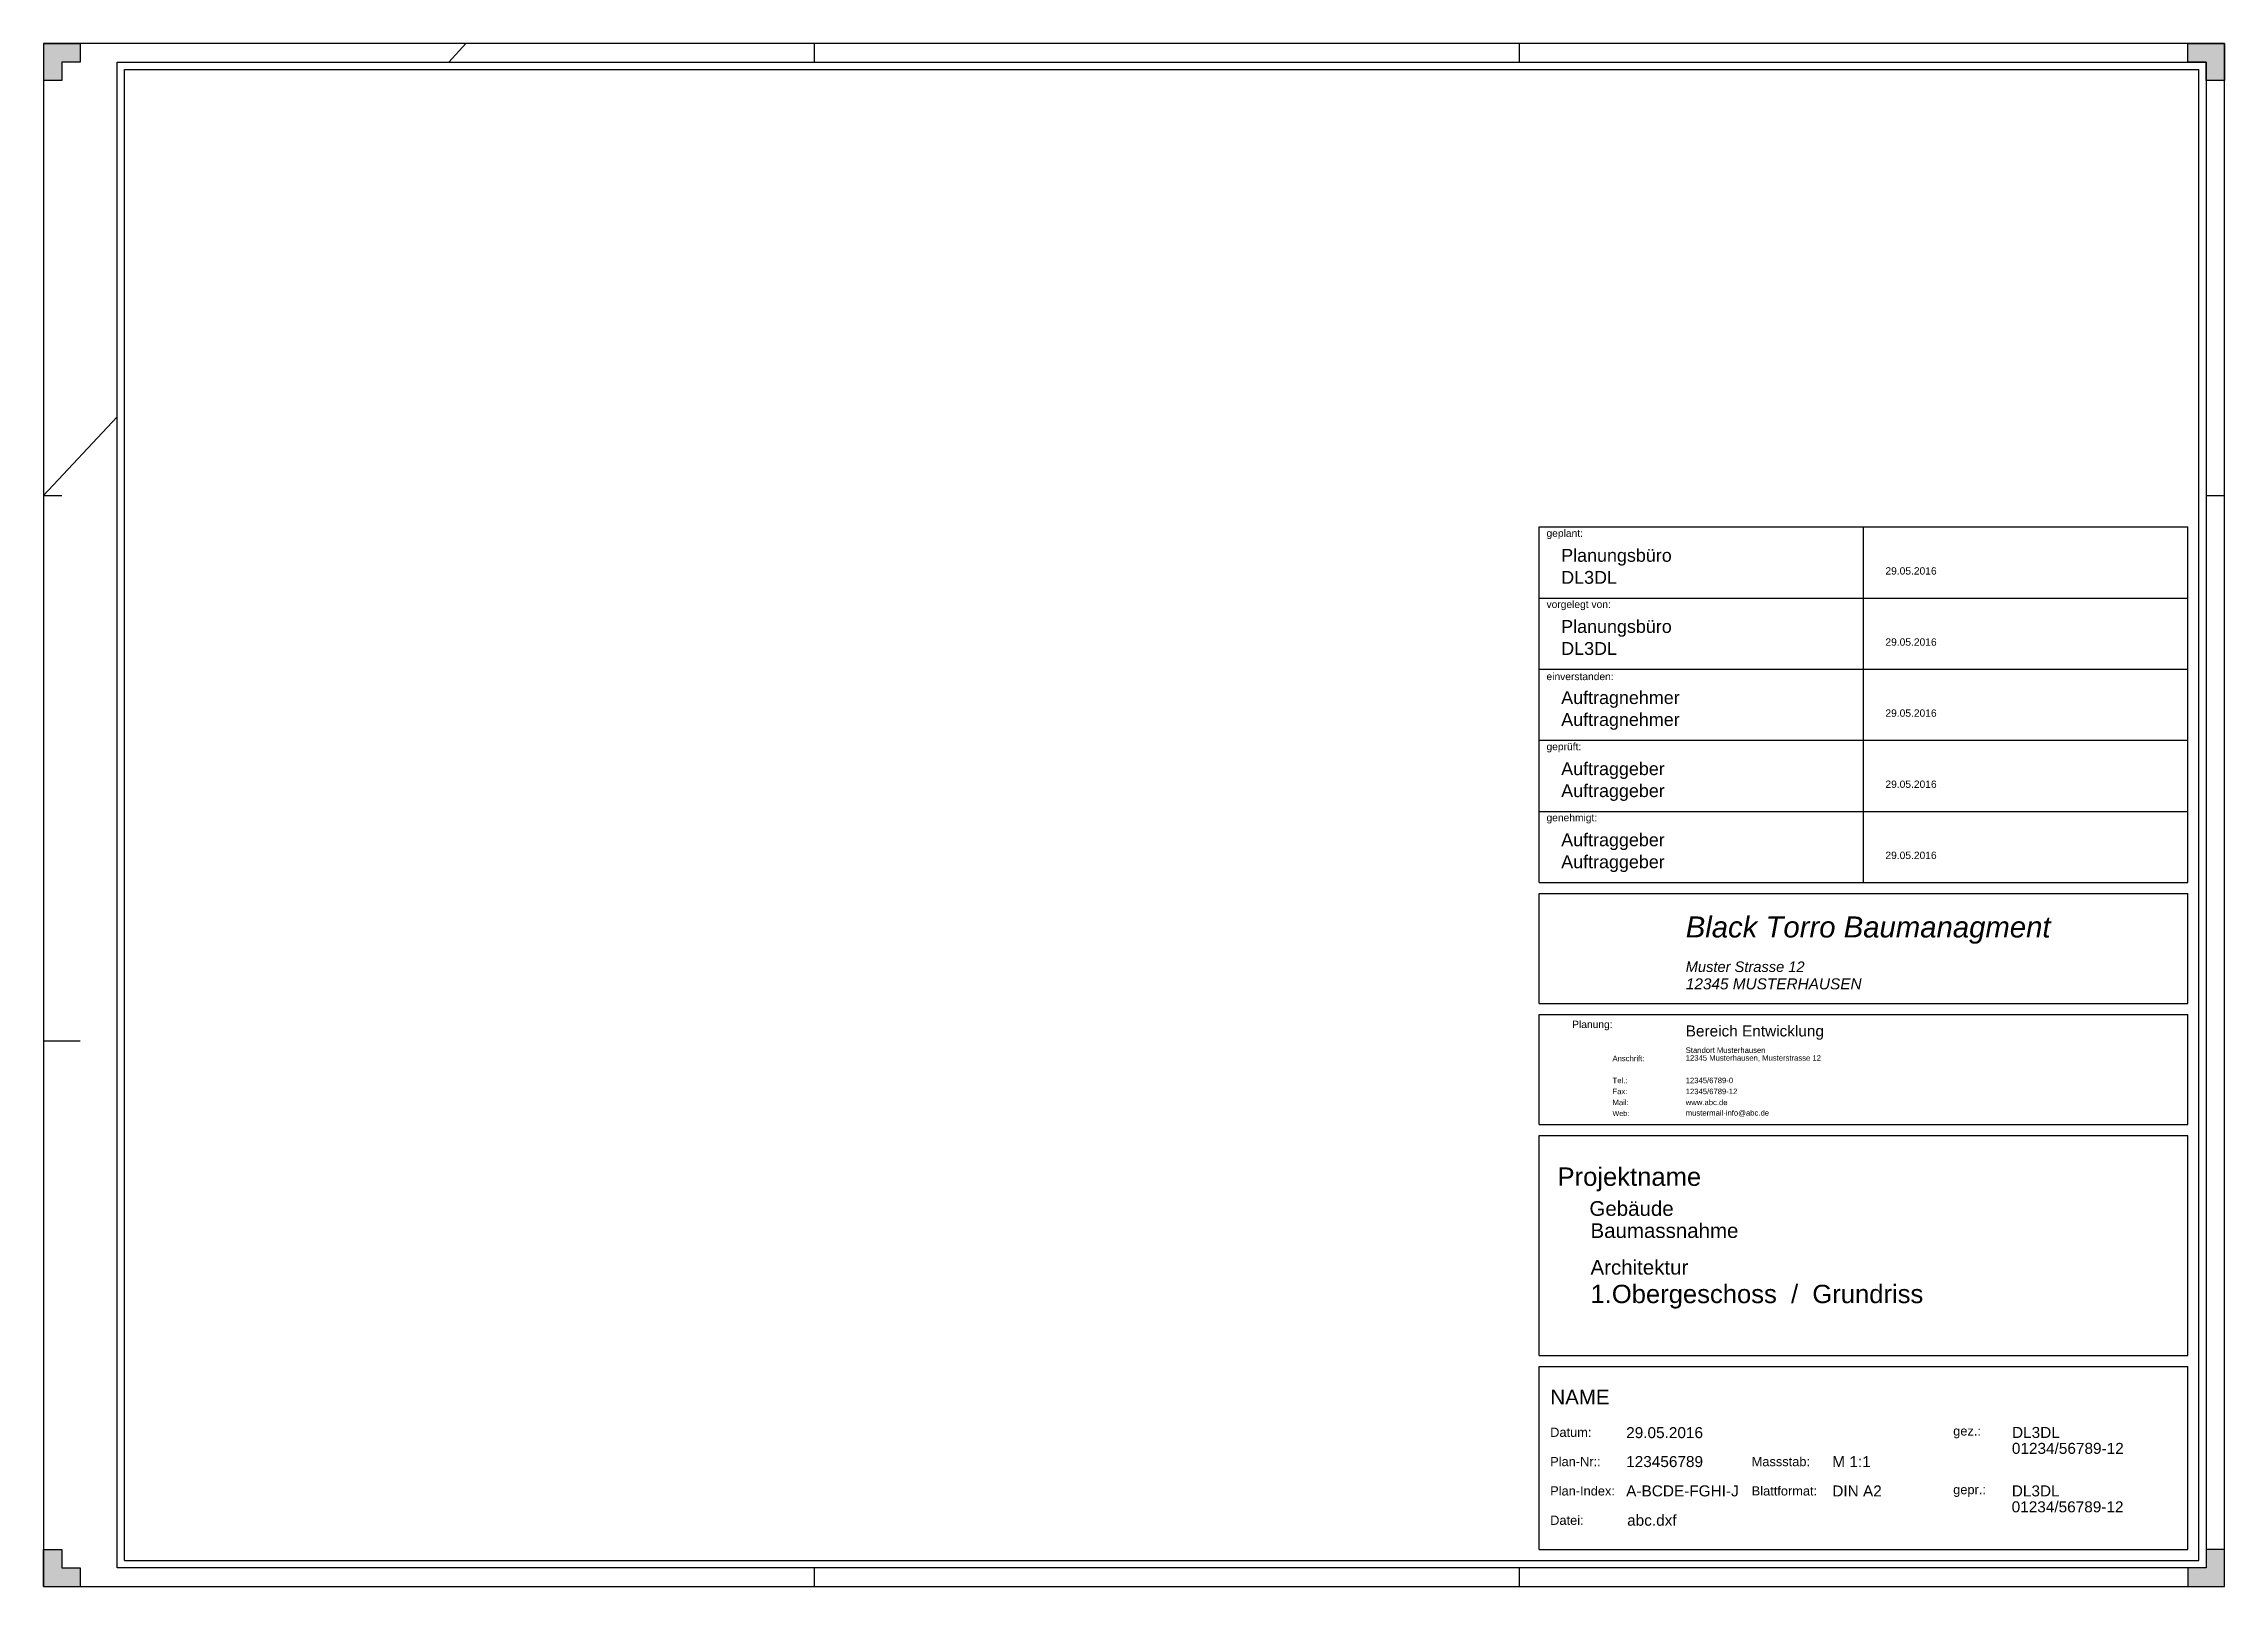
# Model space of a CAD drawing. Header units: millimetres. Extents: x 0 to 594, y 0 to 420.
import ezdxf

# ---------------------------------------------------------------- set-up
doc = ezdxf.new("R2010")
doc.units = ezdxf.units.MM
for name, color, linetype, true_color in [('Adresse Planungsbüro', 30, 'Continuous', 0xff7f00), ('Blattrahmen', 2, 'Continuous', 0xffff00), ('Faltmarken', 3, 'Continuous', 0x00ff00), ('Planecken', 2, 'Continuous', 0xffff00), ('Plankopf Linien dünn', 3, 'Continuous', 0x00ff00), ('Plankopf Rahmen', 3, 'Continuous', 0x00ff00), ('Plankopf Text ausgefüllt', 94, 'Continuous', 0x008000), ('Plankopf Text Vorgabe', 1, 'Continuous', 0xff0000), ('Zeichnungsrahmen rot', 1, 'Continuous', 0xff0000), ('Zeichnungsrahmen_blau', 5, 'Continuous', 0x0000ff)]:
    doc.layers.add(name, color=color, linetype=linetype, true_color=true_color)
doc.styles.add('textstyle0', font='')
doc.styles.add('textstyle1', font='')
doc.styles.add('textstyle10', font='')
doc.styles.add('textstyle11', font='')
doc.styles.add('textstyle12', font='')
doc.styles.add('textstyle13', font='')
doc.styles.add('textstyle14', font='')
doc.styles.add('textstyle15', font='')
doc.styles.add('textstyle16', font='')
doc.styles.add('textstyle17', font='')
doc.styles.add('textstyle18', font='')
doc.styles.add('textstyle19', font='')
doc.styles.add('textstyle20', font='')
doc.styles.add('textstyle21', font='')
doc.styles.add('textstyle22', font='')
doc.styles.add('textstyle23', font='')
doc.styles.add('textstyle24', font='')
doc.styles.add('textstyle25', font='')
doc.styles.add('textstyle26', font='')
doc.styles.add('textstyle27', font='')
doc.styles.add('textstyle28', font='')
doc.styles.add('textstyle29', font='')
doc.styles.add('textstyle3', font='')
doc.styles.add('textstyle30', font='')
doc.styles.add('textstyle31', font='')
doc.styles.add('textstyle32', font='')
doc.styles.add('textstyle33', font='')
doc.styles.add('textstyle34', font='')
doc.styles.add('textstyle35', font='')
doc.styles.add('textstyle36', font='')
doc.styles.add('textstyle37', font='')
doc.styles.add('textstyle38', font='')
doc.styles.add('textstyle39', font='')
doc.styles.add('textstyle4', font='')
doc.styles.add('textstyle40', font='')
doc.styles.add('textstyle41', font='')
doc.styles.add('textstyle42', font='')
doc.styles.add('textstyle43', font='')
doc.styles.add('textstyle44', font='')
doc.styles.add('textstyle45', font='')
doc.styles.add('textstyle46', font='')
doc.styles.add('textstyle47', font='')
doc.styles.add('textstyle48', font='')
doc.styles.add('textstyle49', font='')
doc.styles.add('textstyle50', font='')
doc.styles.add('textstyle51', font='')
doc.styles.add('textstyle52', font='')
doc.styles.add('textstyle53', font='')
doc.styles.add('textstyle54', font='')
doc.styles.add('textstyle55', font='')
doc.styles.add('textstyle56', font='')
doc.styles.add('textstyle57', font='')
doc.styles.add('textstyle58', font='')
doc.styles.add('textstyle59', font='')
doc.styles.add('textstyle6', font='')
doc.styles.add('textstyle60', font='')
doc.styles.add('textstyle61', font='')
doc.styles.add('textstyle62', font='')
doc.styles.add('textstyle63', font='')
doc.styles.add('textstyle64', font='')
doc.styles.add('textstyle65', font='')
doc.styles.add('textstyle66', font='')
doc.styles.add('textstyle7', font='')
doc.styles.add('textstyle8', font='')
doc.styles.add('textstyle9', font='')
doc.styles.get('textstyle0').set_extended_font_data('Liberation Sans')
doc.styles.get('textstyle1').set_extended_font_data('Liberation Sans')
doc.styles.get('textstyle10').set_extended_font_data('Liberation Sans')
doc.styles.get('textstyle11').set_extended_font_data('Liberation Sans')
doc.styles.get('textstyle12').set_extended_font_data('Liberation Sans')
doc.styles.get('textstyle13').set_extended_font_data('Liberation Sans')
doc.styles.get('textstyle14').set_extended_font_data('Liberation Sans')
doc.styles.get('textstyle15').set_extended_font_data('Liberation Sans')
doc.styles.get('textstyle16').set_extended_font_data('Liberation Sans')
doc.styles.get('textstyle17').set_extended_font_data('Liberation Sans')
doc.styles.get('textstyle18').set_extended_font_data('Liberation Sans')
doc.styles.get('textstyle19').set_extended_font_data('Liberation Sans')
doc.styles.get('textstyle20').set_extended_font_data('Liberation Sans')
doc.styles.get('textstyle21').set_extended_font_data('Liberation Sans')
doc.styles.get('textstyle22').set_extended_font_data('Liberation Sans')
doc.styles.get('textstyle23').set_extended_font_data('Liberation Sans')
doc.styles.get('textstyle24').set_extended_font_data('Liberation Sans')
doc.styles.get('textstyle25').set_extended_font_data('Liberation Sans')
doc.styles.get('textstyle26').set_extended_font_data('Liberation Sans')
doc.styles.get('textstyle27').set_extended_font_data('Liberation Sans')
doc.styles.get('textstyle28').set_extended_font_data('Liberation Sans', italic=True)
doc.styles.get('textstyle29').set_extended_font_data('Liberation Sans', italic=True)
doc.styles.get('textstyle3').set_extended_font_data('Liberation Sans')
doc.styles.get('textstyle30').set_extended_font_data('Liberation Sans', italic=True)
doc.styles.get('textstyle31').set_extended_font_data('Liberation Sans')
doc.styles.get('textstyle32').set_extended_font_data('Liberation Sans')
doc.styles.get('textstyle33').set_extended_font_data('Liberation Sans')
doc.styles.get('textstyle34').set_extended_font_data('Liberation Sans')
doc.styles.get('textstyle35').set_extended_font_data('Liberation Sans')
doc.styles.get('textstyle36').set_extended_font_data('Liberation Sans')
doc.styles.get('textstyle37').set_extended_font_data('Liberation Sans')
doc.styles.get('textstyle38').set_extended_font_data('Liberation Sans')
doc.styles.get('textstyle39').set_extended_font_data('Liberation Sans')
doc.styles.get('textstyle4').set_extended_font_data('Liberation Sans')
doc.styles.get('textstyle40').set_extended_font_data('Liberation Sans')
doc.styles.get('textstyle41').set_extended_font_data('Liberation Sans')
doc.styles.get('textstyle42').set_extended_font_data('Liberation Sans')
doc.styles.get('textstyle43').set_extended_font_data('Liberation Sans')
doc.styles.get('textstyle44').set_extended_font_data('Liberation Sans')
doc.styles.get('textstyle45').set_extended_font_data('Liberation Sans')
doc.styles.get('textstyle46').set_extended_font_data('Liberation Sans')
doc.styles.get('textstyle47').set_extended_font_data('Liberation Sans')
doc.styles.get('textstyle48').set_extended_font_data('Liberation Sans')
doc.styles.get('textstyle49').set_extended_font_data('Liberation Sans')
doc.styles.get('textstyle50').set_extended_font_data('Liberation Sans')
doc.styles.get('textstyle51').set_extended_font_data('Liberation Sans')
doc.styles.get('textstyle52').set_extended_font_data('Liberation Sans')
doc.styles.get('textstyle53').set_extended_font_data('Liberation Sans')
doc.styles.get('textstyle54').set_extended_font_data('Liberation Sans')
doc.styles.get('textstyle55').set_extended_font_data('Liberation Sans')
doc.styles.get('textstyle56').set_extended_font_data('Liberation Sans')
doc.styles.get('textstyle57').set_extended_font_data('Liberation Sans')
doc.styles.get('textstyle58').set_extended_font_data('Liberation Sans')
doc.styles.get('textstyle59').set_extended_font_data('Liberation Sans')
doc.styles.get('textstyle6').set_extended_font_data('Liberation Sans')
doc.styles.get('textstyle60').set_extended_font_data('Liberation Sans')
doc.styles.get('textstyle61').set_extended_font_data('Liberation Sans')
doc.styles.get('textstyle62').set_extended_font_data('Liberation Sans')
doc.styles.get('textstyle63').set_extended_font_data('Liberation Sans')
doc.styles.get('textstyle64').set_extended_font_data('Liberation Sans')
doc.styles.get('textstyle65').set_extended_font_data('Liberation Sans')
doc.styles.get('textstyle66').set_extended_font_data('Liberation Sans')
doc.styles.get('textstyle7').set_extended_font_data('Liberation Sans')
doc.styles.get('textstyle8').set_extended_font_data('Liberation Sans')
doc.styles.get('textstyle9').set_extended_font_data('Liberation Sans')

msp = doc.modelspace()

# ---------------------------------------------------------------- hatches: boundary and pattern name
at = {"layer": 'Planecken'}
for points in [[(10, 420), (10, 415), (5, 415), (5, 410), (0, 410), (0, 420)], [(584, 420), (594, 420), (594, 410), (589, 410), (589, 415), (584, 415)], [(0, 0), (0, 10), (5, 10), (5, 5), (10, 5), (10, 0)], [(584, 0), (594, 0), (594, 10), (589, 10), (589, 5), (584, 5)]]:
    msp.add_hatch(color=256, dxfattribs=at).paths.add_polyline_path(points)

# ---------------------------------------------------------------- linework, layer by layer
at = {"layer": 'Blattrahmen'}
for p, q in [((594, 420), (0, 420)), ((0, 420), (0, 0)), ((594, 0), (594, 420)), ((0, 0), (594, 0))]:
    msp.add_line(p, q, dxfattribs=at)
at = {"layer": 'Faltmarken'}
for p, q in [((115, 420), (110.33, 415)), ((210, 415), (210, 420)), ((402, 415), (402, 420)), ((20, 318.39), (0, 297)), ((0, 297), (5, 297)), ((589, 297), (594, 297)), ((0, 148.5), (10, 148.5)), ((210, 0), (210, 5)), ((402, 0), (402, 5))]:
    msp.add_line(p, q, dxfattribs=at)
at = {"layer": 'Planecken'}
for p, q in [((0, 420), (10, 420)), ((10, 420), (10, 415)), ((584, 420), (594, 420)), ((584, 415), (584, 420)), ((594, 420), (594, 410)), ((5, 410), (0, 410)), ((10, 415), (5, 415)), ((5, 415), (5, 410)), ((589, 415), (584, 415)), ((589, 410), (589, 415)), ((594, 410), (589, 410)), ((0, 0), (0, 10)), ((0, 10), (5, 10)), ((5, 10), (5, 5)), ((594, 10), (589, 10)), ((589, 10), (589, 5)), ((594, 0), (594, 10)), ((0, 0), (10, 0)), ((5, 5), (10, 5)), ((10, 5), (10, 0)), ((589, 5), (584, 5)), ((584, 5), (584, 0)), ((584, 0), (594, 0))]:
    msp.add_line(p, q, dxfattribs=at)
at = {"layer": 'Plankopf Linien dünn'}
for p, q in [((495.68, 269.06), (495.68, 288.42)), ((407.37, 269.06), (495.68, 269.06)), ((495.68, 249.7), (495.68, 269.66)), ((495.68, 269.06), (584, 269.06)), ((407.37, 249.7), (495.68, 249.7)), ((495.68, 230.34), (495.68, 250.3)), ((495.68, 249.7), (584, 249.7)), ((407.37, 230.34), (495.68, 230.34)), ((495.68, 210.98), (495.68, 230.94)), ((495.68, 230.34), (584, 230.34)), ((407.37, 210.98), (495.68, 210.98)), ((495.68, 191.62), (495.68, 211.58)), ((495.68, 210.98), (584, 210.98))]:
    msp.add_line(p, q, dxfattribs=at)
at = {"layer": 'Plankopf Rahmen'}
for p, q in [((407.37, 269.06), (407.37, 288.42)), ((407.37, 288.42), (584, 288.42)), ((584, 269.06), (584, 288.42)), ((407.37, 249.7), (407.37, 269.06)), ((584, 249.7), (584, 269.06)), ((407.37, 230.34), (407.37, 249.7)), ((584, 230.34), (584, 249.7)), ((407.37, 210.98), (407.37, 230.34)), ((584, 210.98), (584, 230.34)), ((407.37, 191.62), (407.37, 210.98)), ((584, 191.62), (584, 210.98)), ((407.37, 191.62), (584, 191.62)), ((407.37, 158.69), (407.37, 188.63)), ((407.37, 188.63), (584, 188.63)), ((584, 158.69), (584, 188.63)), ((407.37, 158.69), (584, 158.69)), ((407.37, 125.76), (407.37, 155.7)), ((407.37, 155.7), (584, 155.7)), ((584, 125.76), (584, 155.7)), ((407.37, 125.76), (584, 125.76)), ((407.37, 62.89), (407.37, 122.76)), ((407.37, 122.76), (584, 122.76)), ((584, 62.89), (584, 122.76)), ((407.37, 62.89), (584, 62.89)), ((407.37, 10), (407.37, 59.9)), ((407.37, 59.9), (584, 59.9)), ((584, 10), (584, 59.9)), ((407.37, 10), (584, 10))]:
    msp.add_line(p, q, dxfattribs=at)
at = {"layer": 'Zeichnungsrahmen rot'}
for p, q in [((22, 7), (22, 413)), ((22, 413), (587, 413)), ((587, 7), (587, 413)), ((22, 7), (587, 7))]:
    msp.add_line(p, q, dxfattribs=at)
at = {"layer": 'Zeichnungsrahmen_blau'}
for p, q in [((20, 5), (20, 415)), ((20, 415), (589, 415)), ((589, 415), (589, 5)), ((589, 5), (20, 5))]:
    msp.add_line(p, q, dxfattribs=at)

# ---------------------------------------------------------------- texts
at = {"layer": 'Adresse Planungsbüro', "attachment_point": 4}
for s, insert, char_height, style in [('\\H5.71429;Black Torro Baumanagment', (447.28, 178.65), 3.9917, 'textstyle28'), ('\\H2.85714;Muster Strasse 12', (447.28, 168.67), 1.9958, 'textstyle29'), ('12345 MUSTERHAUSEN', (447.31, 164.01), 2.9938, 'textstyle30')]:
    msp.add_mtext(s, dxfattribs=dict(at, insert=insert, char_height=char_height, style=style))
at = {"layer": 'Plankopf Text ausgefüllt'}
for s, insert, char_height, attachment_point, style in [('Planungsbüro', (413.36, 282.43), 3.4927, 1, 'textstyle6'), ('Planungsbüro', (413.36, 282.43), 3.4927, 1, 'textstyle7'), ('DL3DL', (413.36, 276.44), 3.493, 1, 'textstyle10'), ('DL3DL', (413.36, 276.44), 3.493, 1, 'textstyle11'), ('29.05.2016', (501.67, 276.44), 1.996, 4, 'textstyle17'), ('Planungsbüro', (413.36, 263.07), 3.4927, 1, 'textstyle8'), ('Planungsbüro', (413.36, 263.07), 3.4927, 1, 'textstyle9'), ('DL3DL', (413.36, 257.08), 3.493, 1, 'textstyle12'), ('DL3DL', (413.36, 257.08), 3.493, 1, 'textstyle13'), ('29.05.2016', (501.67, 257.08), 1.996, 4, 'textstyle18'), ('Auftragnehmer', (413.36, 243.71), 3.4927, 1, 'textstyle26'), ('Auftragnehmer', (413.36, 237.73), 3.4927, 1, 'textstyle27'), ('29.05.2016', (501.67, 237.73), 1.996, 4, 'textstyle19'), ('Auftraggeber', (413.36, 224.35), 3.4927, 1, 'textstyle22'), ('Auftraggeber', (413.36, 218.37), 3.4927, 1, 'textstyle24'), ('29.05.2016', (501.67, 218.37), 1.996, 4, 'textstyle20'), ('Auftraggeber', (413.36, 204.99), 3.4927, 1, 'textstyle25'), ('Auftraggeber', (413.36, 199.01), 3.4927, 1, 'textstyle23'), ('29.05.2016', (501.67, 199.01), 1.996, 4, 'textstyle21'), ('Bereich Entwicklung', (447.28, 152.7), 2.9938, 1, 'textstyle31'), ('Standort Musterhausen', (447.28, 146.72), 1.4969, 1, 'textstyle37'), ('12345 Musterhausen, Musterstrasse 12', (447.28, 143.72), 1.4969, 4, 'textstyle38'), ('12345/6789-0', (447.28, 137.73), 1.4969, 4, 'textstyle39'), ('www.abc.de', (447.28, 131.75), 1.497, 4, 'textstyle42'), ('12345/6789-12', (447.28, 134.74), 1.4969, 4, 'textstyle40'), ('mustermail-info@abc.de', (447.28, 128.75), 1.4969, 4, 'textstyle41'), ('Projektname', (412.36, 110.79), 4.9896, 4, 'textstyle43'), ('Gebäude', (421.05, 102.84), 3.992, 4, 'textstyle44'), ('Baumassnahme', (421.34, 96.82), 3.9917, 4, 'textstyle45'), ('Architektur', (421.34, 86.84), 3.9917, 4, 'textstyle46'), ('1.Obergeschoss  /  Grundriss', (421.34, 78.86), 4.9896, 4, 'textstyle47'), ('NAME', (410.42, 51.54), 3.992, 4, 'textstyle48'), ('29.05.2016', (431.06, 41.83), 2.994, 4, 'textstyle57'), ('DL3DL', (536.15, 41.88), 2.994, 4, 'textstyle64'), ('01234/56789-12', (536.12, 37.55), 2.9938, 4, 'textstyle66'), ('123456789', (431.06, 33.95), 2.994, 4, 'textstyle58'), ('M 1:1', (487.2, 33.95), 2.994, 4, 'textstyle61'), ('A-BCDE-FGHI-J', (431.06, 25.97), 2.9938, 4, 'textstyle60'), ('DIN A2', (487.2, 25.97), 2.994, 4, 'textstyle62'), ('DL3DL', (536.1, 25.97), 2.994, 4, 'textstyle63'), ('abc.dxf', (431.32, 17.98), 2.994, 4, 'textstyle59'), ('01234/56789-12', (536.06, 21.63), 2.9938, 4, 'textstyle65')]:
    msp.add_mtext(s, dxfattribs=dict(at, insert=insert, char_height=char_height, attachment_point=attachment_point, style=style))
at = {"layer": 'Plankopf Text Vorgabe', "attachment_point": 4}
for s, insert, char_height, style in [('geplant:', (409.36, 286.42), 1.996, 'textstyle0'), ('geplant:', (409.36, 286.42), 1.996, 'textstyle1'), ('vorgelegt von:', (409.36, 267.06), 1.9958, 'textstyle4'), ('einverstanden:', (409.36, 247.7), 1.9958, 'textstyle3'), ('geprüft:', (409.36, 228.34), 1.996, 'textstyle14'), ('genehmigt:', (409.36, 208.99), 1.996, 'textstyle15'), ('Planung:', (416.35, 152.7), 1.996, 'textstyle16'), ('Anschrift:', (427.33, 143.72), 1.497, 'textstyle32'), ('Tel.:', (427.33, 137.73), 1.497, 'textstyle36'), ('Fax:', (427.33, 134.74), 1.497, 'textstyle33'), ('Mail:', (427.33, 131.75), 1.497, 'textstyle34'), ('Web:', (427.33, 128.75), 1.397, 'textstyle35'), ('Datum:', (410.36, 41.93), 2.495, 'textstyle49'), ('gez.:', (520.13, 41.93), 2.495, 'textstyle55'), ('Plan-Nr::', (410.36, 33.95), 2.495, 'textstyle50'), ('Massstab:', (465.25, 33.95), 2.495, 'textstyle53'), ('Plan-Index:', (410.36, 25.97), 2.4948, 'textstyle51'), ('Blattformat:', (465.25, 25.97), 2.4948, 'textstyle54'), ('gepr.:', (520.13, 25.97), 2.495, 'textstyle56'), ('Datei:', (410.36, 17.98), 2.495, 'textstyle52')]:
    msp.add_mtext(s, dxfattribs=dict(at, insert=insert, char_height=char_height, style=style))

doc.saveas('drawing.dxf')
